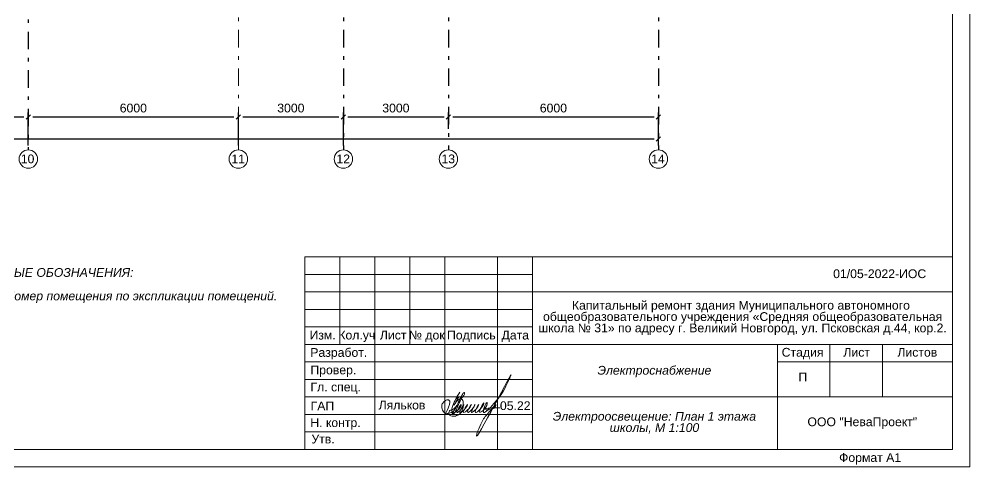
# Model space of a CAD drawing. Header units: metres. Extents: x -306 to 273, y -329 to 512.
# Drawn here: x 43.9 to 71.07, y 289.38 to 302.17 of the extents above; entities that cross this region are included whole.
import ezdxf
from ezdxf.enums import TextEntityAlignment as Align

# ---------------------------------------------------------------- set-up
doc = ezdxf.new("R2010")
doc.units = ezdxf.units.M
doc.header["$MEASUREMENT"] = 0
doc.linetypes.add('( Dashdot )', pattern=[1.001, 0.5, -0.25, 0.001, -0.25])
doc.linetypes.add('DGN Style 3', pattern=[9.681301, 6.915215, -2.766086])
doc.layers.get('DEFPOINTS').update_dxf_attribs({"lineweight": 0})
doc.layers.add('Level 50', color=7, linetype='Continuous', lineweight=0)
doc.layers.add('Level 63', color=7, linetype='Continuous', lineweight=0)
doc.styles.add('Arial', font='ariali.ttf')
doc.styles.add('GOST 2.304', font='cs_gost2304.shx')
doc.styles.add('Standard_0', font='arial.ttf')
doc.styles.add('Style-Arial', font='arial.ttf')
doc.dimstyles.get("Standard").update_dxf_attribs({"dimtxt": 0.00018, "dimasz": 0.00018, "dimexe": 0.0002, "dimexo": 0.0625, "dimgap": 9e-05, "dimtad": 0, "dimtih": 1, "dimtoh": 1, "dimdec": 4, "dimlfac": 1000, "dimzin": 0, "dimdsep": 46, "dimtxsty": 'Standard_0', "dimcen": 9e-05, "dimadec": 0, "dimazin": 0, "dimtfac": 1, "dimtdec": 4, "dimtofl": 0, "dimtmove": 0, "dimatfit": 0, "dimfxl": 0.01, "dimfxlon": 1, "dimtolj": 1, "dimtzin": 0, "dimarcsym": 0})

# ---------------------------------------------------------------- blocks, each defined once
blk = doc.blocks.new('*U1662')
at = {"color": 7, "linetype": 'Continuous', "lineweight": 0, "flags": 128}
blk.add_lwpolyline([(42.05, 29.7), (42.05, -29.7), (-42.05, -29.7), (-42.05, 29.7), (42.05, 29.7)], close=True, dxfattribs=at)
at = {"layer": 'Level 50', "color": 7, "linetype": 'Continuous', "lineweight": 13}
for p, q in [((41.55, 29.2), (41.55, -29.2)), ((41.55, -29.2), (-41.25, -29.2))]:
    blk.add_line(p, q, dxfattribs=at)
at = {"layer": 'Level 63', "color": 7, "linetype": 'Continuous', "lineweight": 13}
for p, q in [((23.05, -23.7), (41.55, -23.7)), ((23.05, -23.7), (23.05, -29.2)), ((24.05, -23.7), (24.05, -26.2)), ((25.05, -23.7), (25.05, -29.2)), ((26.05, -23.7), (26.05, -26.2)), ((27.05, -23.7), (27.05, -29.2)), ((28.55, -23.7), (28.55, -29.2)), ((29.55, -23.7), (29.55, -29.2)), ((29.55, -24.7), (41.55, -24.7)), ((23.05, -25.7), (29.55, -25.7)), ((23.05, -26.2), (29.55, -26.2)), ((29.55, -26.2), (41.55, -26.2)), ((36.55, -26.7), (41.55, -26.7)), ((29.55, -27.7), (41.55, -27.7))]:
    blk.add_line(p, q, dxfattribs=at)
at = {"layer": 'Level 63', "color": 7, "linetype": 'Continuous', "lineweight": 0}
for p, q in [((23.05, -24.2), (29.55, -24.2)), ((23.05, -24.7), (29.55, -24.7)), ((23.05, -25.2), (29.55, -25.2)), ((23.05, -26.7), (29.55, -26.7)), ((23.05, -27.2), (29.55, -27.2)), ((23.05, -27.7), (29.55, -27.7)), ((23.05, -28.2), (29.55, -28.2)), ((23.05, -28.7), (29.55, -28.7))]:
    blk.add_line(p, q, dxfattribs=at)
at = {"layer": 'Level 63', "color": 7, "linetype": 'Continuous', "lineweight": 13, "flags": 128}
for points in [[(36.55, -26.2), (36.55, -29.2)], [(38.05, -26.2), (38.05, -27.7)], [(39.55, -26.2), (39.55, -27.7)]]:
    blk.add_lwpolyline(points, dxfattribs=at)
at = {"layer": 'Level 63', "color": 7, "linetype": 'Continuous', "lineweight": 0, "style": 'Style-Arial'}
for s, p in [('Изм.', (23.557, -25.935)), ('Кол.уч', (24.534, -25.935)), ('Лист', (25.573, -25.935)), ('№ док', (26.532, -25.935)), ('Подпись', (27.806, -25.935)), ('Дата', (29.061, -25.935)), ('Разработ.', (24.019, -26.431)), ('Стадия', (37.268, -26.425)), ('Лист', (38.813, -26.425)), ('Листов', (40.546, -26.425)), ('Провер.', (23.864, -26.929)), ('Гл. спец.', (23.931, -27.416)), ('ГАП', (23.551, -27.957)), ('Н. контр.', (23.925, -28.435)), ('ООО "НеваПроект"', (38.973, -28.411)), ('Утв.', (23.57, -28.902)), ('Формат А1', (39.197, -29.431))]:
    blk.add_text(s, height=0.25, dxfattribs=at).set_placement(p, align=Align.MIDDLE_CENTER)
blk = doc.blocks.new('_Oblique-1')
at = {"color": 0, "linetype": 'ByBlock', "lineweight": -2}
blk.add_line((0.5, 0.5), (-0.5, -0.5), dxfattribs=at)
blk = doc.blocks.new('*D2574')
at = {"color": 0, "linetype": 'Continuous', "lineweight": -2, "transparency": 16777216}
for p, q in [((-3.834, 298.561), (-3.834, 298.872)), ((62.166, 298.561), (62.166, 298.872)), ((-3.709, 298.747), (62.041, 298.747))]:
    blk.add_line(p, q, dxfattribs=at)
at = {"layer": 'DEFPOINTS', "color": 0, "linetype": 'Continuous', "lineweight": 0, "transparency": 16777216}
for p in [(62.166, 298.747), (-3.834, 298.436), (62.166, 298.436)]:
    blk.add_point(p, dxfattribs=at)
at = {"color": 0, "linetype": 'Continuous', "lineweight": -2, "transparency": 16777216, "xscale": 0.125, "yscale": 0.125, "zscale": 0.125, "rotation": 180}
blk.add_blockref('_Oblique-1', (-3.834, 298.747), dxfattribs=at)
at = {"color": 0, "linetype": 'Continuous', "lineweight": -2, "transparency": 16777216, "xscale": 0.125, "yscale": 0.125, "zscale": 0.125}
blk.add_blockref('_Oblique-1', (62.166, 298.747), dxfattribs=at)
at = {"color": 0, "linetype": 'Continuous', "lineweight": 0, "transparency": 16777216, "insert": (29.166, 299), "char_height": 0.25, "attachment_point": 5, "style": 'Style-Arial'}
blk.add_mtext('\\A1;66000', dxfattribs=at)
blk = doc.blocks.new('*D2318')
at = {"color": 0, "linetype": 'Continuous', "lineweight": -2, "transparency": 16777216}
for p, q in [((38.166, 298.561), (38.166, 299.499)), ((38.291, 299.374), (44.041, 299.374)), ((44.166, 298.561), (44.166, 299.499))]:
    blk.add_line(p, q, dxfattribs=at)
at = {"layer": 'DEFPOINTS', "color": 0, "linetype": 'Continuous', "lineweight": 0, "transparency": 16777216}
for p in [(44.166, 299.374), (38.166, 298.436), (44.166, 298.436)]:
    blk.add_point(p, dxfattribs=at)
at = {"color": 0, "linetype": 'Continuous', "lineweight": -2, "transparency": 16777216, "xscale": 0.125, "yscale": 0.125, "zscale": 0.125, "rotation": 180}
blk.add_blockref('_Oblique-1', (38.166, 299.374), dxfattribs=at)
at = {"color": 0, "linetype": 'Continuous', "lineweight": -2, "transparency": 16777216, "xscale": 0.125, "yscale": 0.125, "zscale": 0.125}
blk.add_blockref('_Oblique-1', (44.166, 299.374), dxfattribs=at)
at = {"color": 0, "linetype": 'Continuous', "lineweight": 0, "transparency": 16777216, "insert": (41.166, 299.627), "char_height": 0.25, "attachment_point": 5, "style": 'Style-Arial'}
blk.add_mtext('\\A1;6000', dxfattribs=at)
blk = doc.blocks.new('*D2347')
at = {"color": 0, "linetype": 'Continuous', "lineweight": -2, "transparency": 16777216}
for p, q in [((44.166, 298.561), (44.166, 299.499)), ((44.291, 299.374), (50.041, 299.374)), ((50.166, 298.561), (50.166, 299.499))]:
    blk.add_line(p, q, dxfattribs=at)
at = {"layer": 'DEFPOINTS', "color": 0, "linetype": 'Continuous', "lineweight": 0, "transparency": 16777216}
for p in [(50.166, 299.374), (44.166, 298.436), (50.166, 298.436)]:
    blk.add_point(p, dxfattribs=at)
at = {"color": 0, "linetype": 'Continuous', "lineweight": -2, "transparency": 16777216, "xscale": 0.125, "yscale": 0.125, "zscale": 0.125, "rotation": 180}
blk.add_blockref('_Oblique-1', (44.166, 299.374), dxfattribs=at)
at = {"color": 0, "linetype": 'Continuous', "lineweight": -2, "transparency": 16777216, "xscale": 0.125, "yscale": 0.125, "zscale": 0.125}
blk.add_blockref('_Oblique-1', (50.166, 299.374), dxfattribs=at)
at = {"color": 0, "linetype": 'Continuous', "lineweight": 0, "transparency": 16777216, "insert": (47.166, 299.627), "char_height": 0.25, "attachment_point": 5, "style": 'Style-Arial'}
blk.add_mtext('\\A1;6000', dxfattribs=at)
blk = doc.blocks.new('*D2348')
at = {"color": 0, "linetype": 'Continuous', "lineweight": -2, "transparency": 16777216}
for p, q in [((50.166, 298.561), (50.166, 299.499)), ((50.291, 299.374), (53.041, 299.374)), ((53.166, 298.561), (53.166, 299.499))]:
    blk.add_line(p, q, dxfattribs=at)
at = {"layer": 'DEFPOINTS', "color": 0, "linetype": 'Continuous', "lineweight": 0, "transparency": 16777216}
for p in [(53.166, 299.374), (50.166, 298.436), (53.166, 298.436)]:
    blk.add_point(p, dxfattribs=at)
at = {"color": 0, "linetype": 'Continuous', "lineweight": -2, "transparency": 16777216, "xscale": 0.125, "yscale": 0.125, "zscale": 0.125, "rotation": 180}
blk.add_blockref('_Oblique-1', (50.166, 299.374), dxfattribs=at)
at = {"color": 0, "linetype": 'Continuous', "lineweight": -2, "transparency": 16777216, "xscale": 0.125, "yscale": 0.125, "zscale": 0.125}
blk.add_blockref('_Oblique-1', (53.166, 299.374), dxfattribs=at)
at = {"color": 0, "linetype": 'Continuous', "lineweight": 0, "transparency": 16777216, "insert": (51.666, 299.627), "char_height": 0.25, "attachment_point": 5, "style": 'Style-Arial'}
blk.add_mtext('\\A1;3000', dxfattribs=at)
blk = doc.blocks.new('*D2349')
at = {"color": 0, "linetype": 'Continuous', "lineweight": -2, "transparency": 16777216}
for p, q in [((53.166, 298.561), (53.166, 299.499)), ((53.291, 299.374), (56.041, 299.374)), ((56.166, 299.036), (56.166, 299.499))]:
    blk.add_line(p, q, dxfattribs=at)
at = {"layer": 'DEFPOINTS', "color": 0, "linetype": 'Continuous', "lineweight": 0, "transparency": 16777216}
for p in [(56.166, 299.374), (56.166, 298.911), (53.166, 298.436)]:
    blk.add_point(p, dxfattribs=at)
at = {"color": 0, "linetype": 'Continuous', "lineweight": -2, "transparency": 16777216, "xscale": 0.125, "yscale": 0.125, "zscale": 0.125, "rotation": 180}
blk.add_blockref('_Oblique-1', (53.166, 299.374), dxfattribs=at)
at = {"color": 0, "linetype": 'Continuous', "lineweight": -2, "transparency": 16777216, "xscale": 0.125, "yscale": 0.125, "zscale": 0.125}
blk.add_blockref('_Oblique-1', (56.166, 299.374), dxfattribs=at)
at = {"color": 0, "linetype": 'Continuous', "lineweight": 0, "transparency": 16777216, "insert": (54.666, 299.627), "char_height": 0.25, "attachment_point": 5, "style": 'Style-Arial'}
blk.add_mtext('\\A1;3000', dxfattribs=at)
blk = doc.blocks.new('*D2350')
at = {"color": 0, "linetype": 'Continuous', "lineweight": -2, "transparency": 16777216}
for p, q in [((56.166, 299.036), (56.166, 299.499)), ((56.291, 299.374), (62.041, 299.374)), ((62.166, 298.561), (62.166, 299.499))]:
    blk.add_line(p, q, dxfattribs=at)
at = {"layer": 'DEFPOINTS', "color": 0, "linetype": 'Continuous', "lineweight": 0, "transparency": 16777216}
for p in [(62.166, 299.374), (56.166, 298.911), (62.166, 298.436)]:
    blk.add_point(p, dxfattribs=at)
at = {"color": 0, "linetype": 'Continuous', "lineweight": -2, "transparency": 16777216, "xscale": 0.125, "yscale": 0.125, "zscale": 0.125, "rotation": 180}
blk.add_blockref('_Oblique-1', (56.166, 299.374), dxfattribs=at)
at = {"color": 0, "linetype": 'Continuous', "lineweight": -2, "transparency": 16777216, "xscale": 0.125, "yscale": 0.125, "zscale": 0.125}
blk.add_blockref('_Oblique-1', (62.166, 299.374), dxfattribs=at)
at = {"color": 0, "linetype": 'Continuous', "lineweight": 0, "transparency": 16777216, "insert": (59.166, 299.627), "char_height": 0.25, "attachment_point": 5, "style": 'Style-Arial'}
blk.add_mtext('\\A1;6000', dxfattribs=at)

msp = doc.modelspace()

# ---------------------------------------------------------------- linework, layer by layer
at = {"color": 1, "linetype": '( Dashdot )', "lineweight": 0}
msp.add_line((50.16618452, 346.95949373), (50.16618452, 298.43607877), dxfattribs=at)
at = {"color": 1, "linetype": '( Dashdot )'}
for p, q in [((53.16618452, 346.95949373), (53.16618452, 298.43607877)), ((56.16618452, 346.95949373), (56.16618452, 298.43607877)), ((62.16618452, 346.95949373), (62.16618452, 298.43607877)), ((44.16618452, 315.00949373), (44.16618452, 298.43607877))]:
    msp.add_line(p, q, dxfattribs=at)
at = {"color": 7, "linetype": 'Continuous', "lineweight": 13}
for centre in [(44.16618452, 298.17272333), (50.16618452, 298.17272333), (53.16618452, 298.17272333), (56.16618452, 298.17272333), (62.16618452, 298.17272333)]:
    msp.add_circle(centre, 0.26335544, dxfattribs=at)
at = {"color": 5, "linetype": 'Continuous', "lineweight": 0}
msp.add_spline([(56.07671532, 290.87980541), (56.17938073, 291.11462323), (56.20456408, 291.20860879), (56.20456408, 291.2618127), (56.17333675, 291.29304004), (56.12405648, 291.29304004), (56.04671021, 291.24838415), (55.99195769, 291.17859582), (55.97750602, 291.13820749), (55.97750602, 291.06959088), (55.99455351, 291.00596878), (56.03739039, 290.94527114), (56.08665235, 290.91682973), (56.15341497, 290.90568661), (56.22146712, 290.92392113), (56.27994323, 290.95051726), (56.32005027, 290.98151704), (56.39141405, 291.10512272), (56.45760796, 291.24118623), (56.51133343, 291.351614), (56.56756286, 291.44900624), (56.60477633, 291.50116715), (56.62214039, 291.50581984), (56.62883388, 291.4808394), (56.61782184, 291.4397419), (56.585349, 291.39490169), (56.39412201, 291.02647107), (56.33335401, 290.92121781), (56.2878397, 290.89494011), (56.2756663, 290.91602505), (56.27001298, 290.93712355), (56.26252086, 291.01259423), (56.29564451, 291.13621337), (56.39048659, 291.34290645), (56.48874875, 291.51310151), (56.39169504, 291.31578869), (56.45483746, 291.37138179), (56.32606524, 291.14834177), (56.42681561, 291.27886593), (56.50098662, 291.32168858), (56.55723247, 291.30661755), (56.58403108, 291.246489), (56.59194144, 291.1495685), (56.52116232, 290.92674851), (56.43339509, 290.86245972), (56.36883609, 290.83552645), (56.26963111, 290.83177435), (56.20085262, 290.86093545), (56.18833776, 290.88261184), (56.18078146, 290.93322645), (56.19454936, 290.98460893), (56.27026486, 291.01219321), (56.42316723, 291.14916659), (56.30767342, 290.92193811), (56.36713166, 290.95626634), (56.52136899, 291.11050367), (56.53348805, 291.15573261), (56.40832072, 290.93893644), (56.54128606, 291.03992199), (56.60964324, 291.16283171), (56.49228851, 290.92980388), (56.65415557, 291.05740115), (56.71261328, 291.16283171), (56.58940729, 290.94525384), (56.75551818, 291.05126075), (56.82199644, 291.16283171), (56.71220264, 290.94298084), (56.88207526, 291.07947567), (56.92958638, 291.16283171), (56.82796985, 290.946181), (57.02556138, 291.13822245), (57.03043159, 291.15043817), (56.93196335, 290.95812975), (57.17612185, 291.18509062), (57.17878707, 291.19503735), (57.05470327, 290.95457589), (57.27377362, 291.18518272), (57.27377362, 291.21412779), (57.16456473, 290.96629088), (57.46481956, 291.19114742), (57.80887834, 291.68422465), (57.94383333, 291.97474501), (56.96633335, 290.28166539), (57.14944592, 290.71364602), (57.37418101, 291.00423787), (57.52732306, 291.15737992), (57.47170559, 291.06104763), (57.2016403, 291.02867784), (57.64433945, 291.07124181)], degree=3, dxfattribs=at)

# ---------------------------------------------------------------- block references
at = {"layer": 'Level 50', "color": 7, "linetype": 'Continuous', "lineweight": 13}
msp.add_blockref('*U1662', (29.01617257, 319.08055446), dxfattribs=at)

# ---------------------------------------------------------------- texts
at = {"color": 7, "linetype": 'Continuous', "lineweight": 30, "style": 'Style-Arial'}
for s, p in [('10', (43.95010947, 298.30198596)), ('11', (49.96749992, 298.30198596)), ('12', (52.96749992, 298.30198596)), ('13', (55.96749992, 298.30198596)), ('14', (61.95690824, 298.30198596))]:
    msp.add_text(s, height=0.25, dxfattribs=at).set_placement(p, align=Align.TOP_LEFT)
at = {"color": 18, "linetype": 'Continuous', "lineweight": 13, "true_color": 0x000000, "style": 'Arial'}
for s, p in [('УСЛОВНЫЕ ОБОЗНАЧЕНИЯ:', (44.72738639, 295.05913193)), ('- Номер помещения по экспликации помещений.', (47.28891391, 294.38914742))]:
    msp.add_text(s, height=0.25, dxfattribs=at).set_placement(p, align=Align.TOP_CENTER)
at = {"color": 7, "linetype": 'Continuous', "lineweight": 0, "style": 'Style-Arial'}
msp.add_text('01/05-2022-ИОС', height=0.25, dxfattribs=at).set_placement((67.15837977, 295.02289751), align=Align.TOP_LEFT)
at = {"color": 7, "lineweight": 13, "style": 'Style-Arial'}
msp.add_text('Ляльков', height=0.25, dxfattribs=at).set_placement((54.1727519, 291.2718125), align=Align.TOP_LEFT)
at = {"color": 18, "linetype": 'DGN Style 3', "lineweight": 0, "true_color": 0x000000, "insert": (64.52265003, 294.12295136), "char_height": 0.25, "attachment_point": 2, "line_spacing_factor": 0.776524, "style": 'Style-Arial'}
msp.add_mtext('\\pt0.260417;Капитальный ремонт здания Муниципального автономного\\P общеобразовательного учреждения «Средняя общеобразовательная\\P школа № 31» по адресу г. Великий Новгород, ул. Псковская д.44, кор.2.\\P\\P', dxfattribs=at)
at = {"color": 7, "linetype": 'Continuous', "lineweight": 13, "char_height": 0.25, "width": 6.8082066547, "attachment_point": 2, "line_spacing_factor": 0.776524, "style": 'Arial'}
for s, insert in [('{\\C0;Электроснабжение}', (62.05229855, 292.2664778)), ('{\\C0;Электроосвещение: План 1 этажа школы, М 1:100}', (62.05229855, 290.9533649))]:
    msp.add_mtext(s, dxfattribs=dict(at, insert=insert))
at = {"color": 7, "linetype": 'Continuous', "lineweight": 0, "insert": (66.29179056, 291.94726307), "char_height": 0.25, "attachment_point": 5, "line_spacing_factor": 0.72, "style": 'GOST 2.304'}
msp.add_mtext('\\fArial|b0|i0|c204204|p39;П', dxfattribs=at)
at = {"color": 7, "linetype": 'Continuous', "lineweight": 30, "insert": (57.63883374, 291.25521846), "char_height": 0.25, "attachment_point": 1, "line_spacing_factor": 0.72, "style": 'GOST 2.304'}
msp.add_mtext('\\fArial|b0|i0|c204204|p39;05.22', dxfattribs=at)

# ---------------------------------------------------------------- dimensions: what is measured, and where the dimension line sits
at = {"color": 5, "linetype": 'Continuous', "lineweight": 0}
for base, p1, p2, picture, middle in [((44.16618452, 299.37413048), (38.16618452, 298.43607877), (44.16618452, 298.43607877), '*D2318', (41.16618452, 299.62677372)), ((50.16618452, 299.37413048), (44.16618452, 298.43607877), (50.16618452, 298.43607877), '*D2347', (47.16618452, 299.62677372)), ((53.16618452, 299.37413048), (50.16618452, 298.43607877), (53.16618452, 298.43607877), '*D2348', (51.66618452, 299.62685899)), ((56.16618452, 299.37413048), (53.16618452, 298.43607877), (56.16618452, 298.91149373), '*D2349', (54.66618452, 299.62685899)), ((62.16618452, 299.37413048), (56.16618452, 298.91149373), (62.16618452, 298.43607877), '*D2350', (59.16618452, 299.62677372)), ((62.1661845195, 298.747006244), (-3.8338154805, 298.4360787709), (62.1661845195, 298.4360787709), '*D2574', (29.1661845195, 298.9996494909))]:
    dim = msp.add_linear_dim(base=base, p1=p1, p2=p2, dimstyle='Standard', override={"dimtxt": 0.25, "dimasz": 0.125, "dimexe": 0.125, "dimexo": 0.125, "dimgap": 0.125, "dimtad": 1, "dimtih": 0, "dimtoh": 0, "dimzin": 11, "dimtxsty": 'Style-Arial', "dimblk": '_Oblique-1', "dimfxlon": 0, "dimfrac": 2, "dimtzin": 11}, dxfattribs=at)
    dim.commit()
    dim.dimension.update_dxf_attribs({"geometry": picture, "text_midpoint": middle})

doc.saveas('drawing.dxf')
